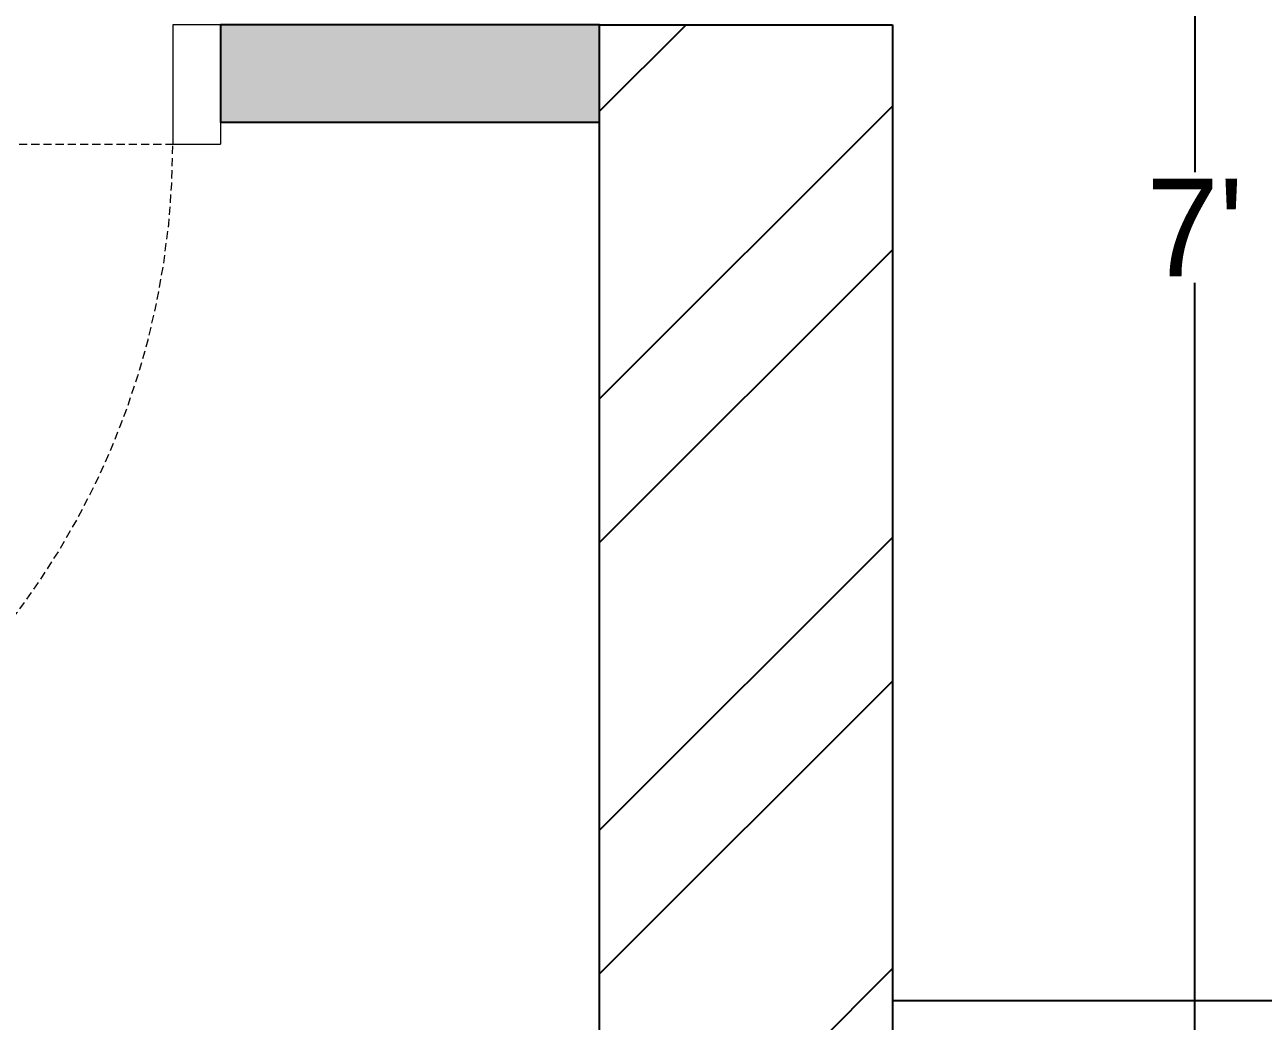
# Model space of a CAD drawing. Header units: inches. Extents: x 9636 to 21597, y -10243 to 557.
# Drawn here: x 13413.14 to 13451.21, y -2411.02 to -2380.39 of the extents above; entities that cross this region are included whole.
import ezdxf

# ---------------------------------------------------------------- set-up
doc = ezdxf.new("R2010")
doc.units = ezdxf.units.IN
doc.header["$MEASUREMENT"] = 0
doc.linetypes.add('DASHED2', pattern=[0.375, 0.25, -0.125])
doc.linetypes.add('HIDDEN', pattern=[0.375, 0.25, -0.125])
for name, color, linetype in [('A-Door-Frame', 1, 'Continuous'), ('A-Door-Swing', 8, 'HIDDEN'), ('IEL-HATCH-002', 7, 'Continuous')]:
    doc.layers.add(name, color=color, linetype=linetype)
doc.styles.add('HEMI', font='stylu.ttf')
doc.styles.get("Standard").update_dxf_attribs({"font": 'arial.ttf'})
doc.dimstyles.get("Standard").update_dxf_attribs({"dimtxt": 0.18, "dimasz": 0.18, "dimexe": 0.18, "dimexo": 0.0625, "dimgap": 0.09, "dimtad": 0, "dimtih": 1, "dimtoh": 1, "dimdec": 0, "dimzin": 0, "dimdsep": 46, "dimlunit": 4, "dimtxsty": 'Standard', "dimcen": 0.09, "dimadec": 0, "dimazin": 0, "dimtfac": 1, "dimtdec": 0, "dimtofl": 0, "dimtmove": 0, "dimatfit": 3, "dimfxl": 1, "dimtolj": 1, "dimtzin": 0, "dimarcsym": 0})

# ---------------------------------------------------------------- blocks, each defined once
blk = doc.blocks.new('shht')
at = {"layer": 'IEL-HATCH-002', "true_color": 0x636466, "transparency": 33554687}
h = blk.add_hatch(color=251, dxfattribs=at)
h.dxf.hatch_style = 1
h.paths.add_polyline_path([(15159.498, -2257.014), (15156.498, -2257.014), (15156.498, -2302.014), (15159.498, -2302.014), (15159.498, -2299.668)])
h.paths.add_polyline_path([(15168.498, -2254.014), (15156.498, -2254.014), (15156.498, -2257.014), (15168.498, -2257.014)])
h.paths.add_polyline_path([(15258.498, -2254.014), (15246.843, -2254.014), (15246.843, -2257.014), (15258.498, -2257.014)])
h.paths.add_polyline_path([(15210.498, -2254.014), (15207.498, -2254.014), (15207.498, -2257.68), (15207.498, -2302.014), (15210.498, -2302.014)])
at = {"color": 251, "true_color": 0x636466}
for p, q in [((15258.498, -2254.014), (15246.843, -2254.014)), ((15246.843, -2254.014), (15246.843, -2257.014)), ((15258.498, -2302.014), (15258.498, -2254.014)), ((15258.498, -2254.014), (15267.498, -2254.014)), ((15267.498, -2254.014), (15267.498, -2302.014)), ((15258.498, -2257.014), (15246.843, -2257.014)), ((15267.498, -2284.014), (15415.498, -2284.014))]:
    blk.add_line(p, q, dxfattribs=at)
at = {"layer": 'A-Door-Frame', "color": 251, "lineweight": 5, "true_color": 0x636466}
blk.add_line((15246.843, -2254.014), (15246.843, -2257.68), dxfattribs=at)
blk.add_lwpolyline([(15246.843, -2254.014), (15245.377, -2254.014), (15245.377, -2257.68), (15246.843, -2257.68)], dxfattribs=at)
at = {"layer": 'A-Door-Swing', "color": 251, "linetype": 'DASHED2', "lineweight": 5, "true_color": 0x636466}
blk.add_line((15221.525, -2257.68), (15245.592, -2257.68), dxfattribs=at)
blk.add_arc((15221.31, -2257.68), 24.067, 270, 0, dxfattribs=at)
at = {"layer": 'IEL-HATCH-002', "color": 251, "linetype": 'Continuous', "true_color": 0x636466, "transparency": 33554687}
for p, q in [((15258.498, -2256.673), (15261.157, -2254.014)), ((15258.498, -2265.512), (15267.498, -2256.512)), ((15258.498, -2269.932), (15267.498, -2260.932)), ((15258.498, -2278.771), (15267.498, -2269.771)), ((15258.498, -2283.19), (15267.498, -2274.19)), ((15258.498, -2292.029), (15267.498, -2283.029))]:
    blk.add_line(p, q, dxfattribs=at)
blk = doc.blocks.new('*D74')
at = {"color": 0, "lineweight": -2, "transparency": 16777216}
for p, q in [((13449.073, -2344.856), (13449.292, -2344.856)), ((13449.073, -2428.39), (13449.292, -2428.39))]:
    blk.add_line(p, q, dxfattribs=at)
at = {"color": 5, "lineweight": -2, "transparency": 16777216}
for p, q in [((13449.112, -2345.036), (13449.112, -2384.925)), ((13449.112, -2428.21), (13449.112, -2388.32))]:
    blk.add_line(p, q, dxfattribs=at)
at = {"color": 5, "transparency": 16777216}
for points in [[(13449.082, -2345.036), (13449.142, -2345.036), (13449.112, -2344.856)], [(13449.082, -2428.21), (13449.142, -2428.21), (13449.112, -2428.39)]]:
    blk.add_solid(points, dxfattribs=at)
at = {"layer": 'Defpoints', "color": 0, "transparency": 16777216}
for p in [(13432.645, -2344.856), (13449.112, -2344.856), (13430.812, -2428.39)]:
    blk.add_point(p, dxfattribs=at)
at = {"color": 5, "transparency": 16777216, "insert": (13449.112, -2386.623), "char_height": 3, "attachment_point": 5, "style": 'HEMI'}
blk.add_mtext("\\A1;7'", dxfattribs=at)

msp = doc.modelspace()

# ---------------------------------------------------------------- block references
msp.add_blockref('shht', (-1827.686, -126.376))

# ---------------------------------------------------------------- dimensions: what is measured, and where the dimension line sits
dim = msp.add_linear_dim(base=(13449.112, -2344.856), p1=(13430.812, -2428.39), p2=(13432.645, -2344.856), angle=90, dimstyle='Standard', override={"dimtxt": 3, "dimtxsty": 'HEMI', "dimclrd": 5, "dimclrt": 5, "dimfxl": 0.03937, "dimfxlon": 1, "dimarcsym": 1})
dim.commit()
dim.dimension.update_dxf_attribs({"geometry": '*D74', "text_midpoint": (13449.112, -2386.623)})

doc.saveas('drawing.dxf')
